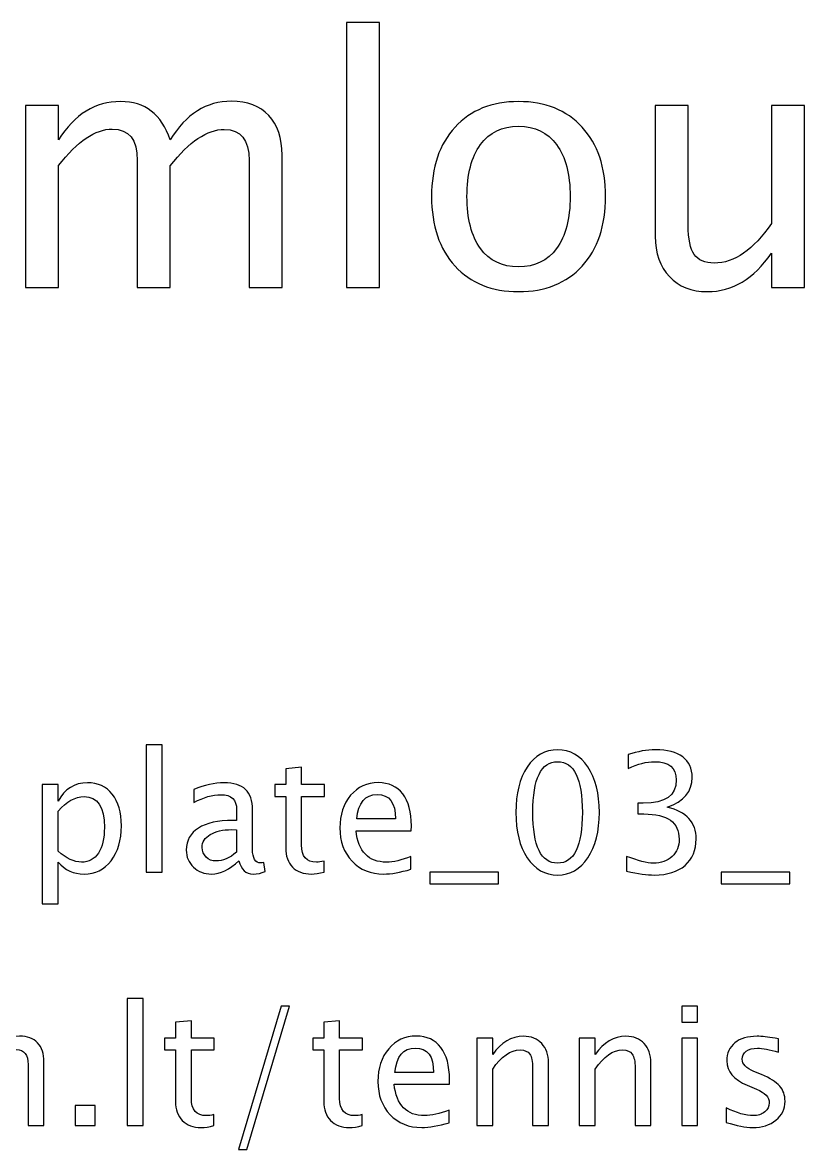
# Model space of a CAD drawing. Header units: centimetres. Extents: x -29.3 to 25.7, y -27.5 to 28.7.
# Drawn here: x -22.47 to -16.46, y 20.03 to 28.71 of the extents above; entities that cross this region are included whole.
import ezdxf

# ---------------------------------------------------------------- set-up
doc = ezdxf.new("R2010")
doc.units = ezdxf.units.CM
doc.header["$MEASUREMENT"] = 0
doc.layers.add('Layer 1', color=7, linetype='Continuous')

msp = doc.modelspace()

# ---------------------------------------------------------------- linework, layer by layer
at = {"layer": 'Layer 1'}
for points, knots in [([(-19.97818, 26.67044), (-19.97818, 26.67044), (-19.97818, 28.71037), (-19.97818, 28.71037), (-19.97818, 28.71037), (-19.97818, 28.71037), (-19.72418, 28.71037), (-19.72418, 28.71037), (-19.72418, 28.71037), (-19.72418, 28.71037), (-19.72418, 26.67044), (-19.72418, 26.67044), (-19.72418, 26.67044), (-19.72418, 26.67044), (-19.97818, 26.67044), (-19.97818, 26.67044)], [0, 0, 0, 0, 0.2, 0.2, 0.2, 0.2, 0.4, 0.4, 0.4, 0.4, 0.6, 0.6, 0.6, 0.6, 1, 1, 1, 1]), ([(-22.4485, 26.67044), (-22.4485, 26.67044), (-22.4485, 28.07273), (-22.4485, 28.07273), (-22.4485, 28.07273), (-22.4485, 28.07273), (-22.1945, 28.07273), (-22.1945, 28.07273), (-22.1945, 28.07273), (-22.1945, 28.07273), (-22.1945, 27.80771), (-22.1945, 27.80771), (-22.1945, 27.80771), (-22.07059, 28.00394), (-21.91184, 28.10183), (-21.71737, 28.10183), (-21.71737, 28.10183), (-21.52996, 28.10183), (-21.40252, 28.00394), (-21.33461, 27.80771), (-21.33461, 27.80771), (-21.21422, 28.0057), (-21.05723, 28.10448), (-20.86453, 28.10448), (-20.86453, 28.10448), (-20.7415, 28.10448), (-20.64581, 28.06832), (-20.57746, 27.99556), (-20.57746, 27.99556), (-20.50911, 27.9228), (-20.47471, 27.82094), (-20.47471, 27.68997), (-20.47471, 27.68997), (-20.47471, 27.68997), (-20.47471, 26.67044), (-20.47471, 26.67044), (-20.47471, 26.67044), (-20.47471, 26.67044), (-20.72871, 26.67044), (-20.72871, 26.67044), (-20.72871, 26.67044), (-20.72871, 26.67044), (-20.72871, 27.64807), (-20.72871, 27.64807), (-20.72871, 27.64807), (-20.72871, 27.80771), (-20.79221, 27.88752), (-20.91921, 27.88752), (-20.91921, 27.88752), (-21.05106, 27.88752), (-21.18953, 27.79448), (-21.33461, 27.60795), (-21.33461, 27.60795), (-21.33461, 27.60795), (-21.33461, 26.67044), (-21.33461, 26.67044), (-21.33461, 26.67044), (-21.33461, 26.67044), (-21.58861, 26.67044), (-21.58861, 26.67044), (-21.58861, 26.67044), (-21.58861, 26.67044), (-21.58861, 27.64896), (-21.58861, 27.64896), (-21.58861, 27.64896), (-21.58861, 27.80991), (-21.65299, 27.89017), (-21.78219, 27.89017), (-21.78219, 27.89017), (-21.91051, 27.89017), (-22.0481, 27.79668), (-22.1945, 27.60927), (-22.1945, 27.60927), (-22.1945, 27.60927), (-22.1945, 26.67044), (-22.1945, 26.67044), (-22.1945, 26.67044), (-22.1945, 26.67044), (-22.4485, 26.67044), (-22.4485, 26.67044)], [0, 0, 0, 0, 0.047619, 0.047619, 0.047619, 0.047619, 0.0952381, 0.0952381, 0.0952381, 0.0952381, 0.1428571, 0.1428571, 0.1428571, 0.1428571, 0.1904762, 0.1904762, 0.1904762, 0.1904762, 0.2380952, 0.2380952, 0.2380952, 0.2380952, 0.2857143, 0.2857143, 0.2857143, 0.2857143, 0.3333333, 0.3333333, 0.3333333, 0.3333333, 0.3809524, 0.3809524, 0.3809524, 0.3809524, 0.4285714, 0.4285714, 0.4285714, 0.4285714, 0.4761905, 0.4761905, 0.4761905, 0.4761905, 0.5238095, 0.5238095, 0.5238095, 0.5238095, 0.5714286, 0.5714286, 0.5714286, 0.5714286, 0.6190476, 0.6190476, 0.6190476, 0.6190476, 0.6666667, 0.6666667, 0.6666667, 0.6666667, 0.7142857, 0.7142857, 0.7142857, 0.7142857, 0.7619048, 0.7619048, 0.7619048, 0.7619048, 0.8095238, 0.8095238, 0.8095238, 0.8095238, 0.8571429, 0.8571429, 0.8571429, 0.8571429, 0.9047619, 0.9047619, 0.9047619, 0.9047619, 1, 1, 1, 1]), ([(-18.65527, 26.63869), (-18.8612, 26.63869), (-19.02436, 26.70439), (-19.14431, 26.8358), (-19.14431, 26.8358), (-19.26469, 26.96721), (-19.32467, 27.14581), (-19.32467, 27.37114), (-19.32467, 27.37114), (-19.32467, 27.59604), (-19.26469, 27.77419), (-19.14431, 27.90516), (-19.14431, 27.90516), (-19.02436, 28.03613), (-18.8612, 28.10183), (-18.65527, 28.10183), (-18.65527, 28.10183), (-18.44934, 28.10183), (-18.28618, 28.03613), (-18.16623, 27.90516), (-18.16623, 27.90516), (-18.04585, 27.77419), (-17.98588, 27.59604), (-17.98588, 27.37114), (-17.98588, 27.37114), (-17.98588, 27.14581), (-18.04585, 26.96721), (-18.16623, 26.8358), (-18.16623, 26.8358), (-18.28618, 26.70439), (-18.44934, 26.63869), (-18.65527, 26.63869)], [0, 0, 0, 0, 0.1111111, 0.1111111, 0.1111111, 0.1111111, 0.2222222, 0.2222222, 0.2222222, 0.2222222, 0.3333333, 0.3333333, 0.3333333, 0.3333333, 0.4444444, 0.4444444, 0.4444444, 0.4444444, 0.5555556, 0.5555556, 0.5555556, 0.5555556, 0.6666667, 0.6666667, 0.6666667, 0.6666667, 0.7777778, 0.7777778, 0.7777778, 0.7777778, 1, 1, 1, 1]), ([(-16.7097, 26.67044), (-16.7097, 26.67044), (-16.7097, 26.93414), (-16.7097, 26.93414), (-16.7097, 26.93414), (-16.84508, 26.73703), (-17.00957, 26.63869), (-17.20271, 26.63869), (-17.20271, 26.63869), (-17.3253, 26.63869), (-17.42276, 26.67705), (-17.49508, 26.75422), (-17.49508, 26.75422), (-17.56784, 26.83139), (-17.604, 26.93502), (-17.604, 27.06599), (-17.604, 27.06599), (-17.604, 27.06599), (-17.604, 28.07273), (-17.604, 28.07273), (-17.604, 28.07273), (-17.604, 28.07273), (-17.35, 28.07273), (-17.35, 28.07273), (-17.35, 28.07273), (-17.35, 28.07273), (-17.35, 27.14889), (-17.35, 27.14889), (-17.35, 27.14889), (-17.35, 27.0435), (-17.33456, 26.96898), (-17.30413, 26.92488), (-17.30413, 26.92488), (-17.27327, 26.88034), (-17.22211, 26.85829), (-17.15024, 26.85829), (-17.15024, 26.85829), (-16.99501, 26.85829), (-16.84773, 26.96016), (-16.7097, 27.16433), (-16.7097, 27.16433), (-16.7097, 27.16433), (-16.7097, 28.07273), (-16.7097, 28.07273), (-16.7097, 28.07273), (-16.7097, 28.07273), (-16.45571, 28.07273), (-16.45571, 28.07273), (-16.45571, 28.07273), (-16.45571, 28.07273), (-16.45571, 26.67044), (-16.45571, 26.67044), (-16.45571, 26.67044), (-16.45571, 26.67044), (-16.7097, 26.67044), (-16.7097, 26.67044)], [0, 0, 0, 0, 0.0666667, 0.0666667, 0.0666667, 0.0666667, 0.1333333, 0.1333333, 0.1333333, 0.1333333, 0.2, 0.2, 0.2, 0.2, 0.2666667, 0.2666667, 0.2666667, 0.2666667, 0.3333333, 0.3333333, 0.3333333, 0.3333333, 0.4, 0.4, 0.4, 0.4, 0.4666667, 0.4666667, 0.4666667, 0.4666667, 0.5333333, 0.5333333, 0.5333333, 0.5333333, 0.6, 0.6, 0.6, 0.6, 0.6666667, 0.6666667, 0.6666667, 0.6666667, 0.7333333, 0.7333333, 0.7333333, 0.7333333, 0.8, 0.8, 0.8, 0.8, 0.8666667, 0.8666667, 0.8666667, 0.8666667, 1, 1, 1, 1]), ([(-18.65571, 26.82919), (-18.53003, 26.82919), (-18.43214, 26.87637), (-18.36247, 26.97118), (-18.36247, 26.97118), (-18.29323, 27.06555), (-18.2584, 27.19917), (-18.2584, 27.37114), (-18.2584, 27.37114), (-18.2584, 27.54268), (-18.29323, 27.67586), (-18.36247, 27.77022), (-18.36247, 27.77022), (-18.43214, 27.86415), (-18.53003, 27.91133), (-18.65571, 27.91133), (-18.65571, 27.91133), (-18.78183, 27.91133), (-18.87972, 27.86415), (-18.94852, 27.77022), (-18.94852, 27.77022), (-19.01775, 27.67586), (-19.05214, 27.54268), (-19.05214, 27.37114), (-19.05214, 27.37114), (-19.05214, 27.19917), (-19.01775, 27.06555), (-18.94852, 26.97118), (-18.94852, 26.97118), (-18.87972, 26.87637), (-18.78183, 26.82919), (-18.65571, 26.82919)], [0, 0, 0, 0, 0.1111111, 0.1111111, 0.1111111, 0.1111111, 0.2222222, 0.2222222, 0.2222222, 0.2222222, 0.3333333, 0.3333333, 0.3333333, 0.3333333, 0.4444444, 0.4444444, 0.4444444, 0.4444444, 0.5555556, 0.5555556, 0.5555556, 0.5555556, 0.6666667, 0.6666667, 0.6666667, 0.6666667, 0.7777778, 0.7777778, 0.7777778, 0.7777778, 1, 1, 1, 1]), ([(-21.52028, 22.17044), (-21.52028, 22.17044), (-21.52028, 23.14961), (-21.52028, 23.14961), (-21.52028, 23.14961), (-21.52028, 23.14961), (-21.39836, 23.14961), (-21.39836, 23.14961), (-21.39836, 23.14961), (-21.39836, 23.14961), (-21.39836, 22.17044), (-21.39836, 22.17044), (-21.39836, 22.17044), (-21.39836, 22.17044), (-21.52028, 22.17044), (-21.52028, 22.17044)], [0, 0, 0, 0, 0.2, 0.2, 0.2, 0.2, 0.4, 0.4, 0.4, 0.4, 0.6, 0.6, 0.6, 0.6, 1, 1, 1, 1]), ([(-18.35502, 22.14758), (-18.45133, 22.14758), (-18.52901, 22.19182), (-18.58785, 22.28008), (-18.58785, 22.28008), (-18.64691, 22.36835), (-18.67633, 22.48477), (-18.67633, 22.62955), (-18.67633, 22.62955), (-18.67633, 22.77433), (-18.64691, 22.89074), (-18.58785, 22.97901), (-18.58785, 22.97901), (-18.52901, 23.06727), (-18.45133, 23.11151), (-18.35502, 23.11151), (-18.35502, 23.11151), (-18.25829, 23.11151), (-18.18061, 23.06748), (-18.12176, 22.97943), (-18.12176, 22.97943), (-18.06313, 22.89138), (-18.03371, 22.77475), (-18.03371, 22.62955), (-18.03371, 22.62955), (-18.03371, 22.48477), (-18.06313, 22.36835), (-18.12176, 22.28008), (-18.12176, 22.28008), (-18.18061, 22.19182), (-18.25829, 22.14758), (-18.35502, 22.14758)], [0, 0, 0, 0, 0.1111111, 0.1111111, 0.1111111, 0.1111111, 0.2222222, 0.2222222, 0.2222222, 0.2222222, 0.3333333, 0.3333333, 0.3333333, 0.3333333, 0.4444444, 0.4444444, 0.4444444, 0.4444444, 0.5555556, 0.5555556, 0.5555556, 0.5555556, 0.6666667, 0.6666667, 0.6666667, 0.6666667, 0.7777778, 0.7777778, 0.7777778, 0.7777778, 1, 1, 1, 1]), ([(-17.82374, 22.17679), (-17.82374, 22.17679), (-17.82374, 22.29109), (-17.82374, 22.29109), (-17.82374, 22.29109), (-17.73653, 22.25638), (-17.66816, 22.23902), (-17.618, 22.23902), (-17.618, 22.23902), (-17.55894, 22.23902), (-17.51132, 22.25595), (-17.4747, 22.29003), (-17.4747, 22.29003), (-17.43808, 22.32411), (-17.41988, 22.36856), (-17.41988, 22.42317), (-17.41988, 22.42317), (-17.41988, 22.55271), (-17.51005, 22.61748), (-17.69039, 22.61748), (-17.69039, 22.61748), (-17.69039, 22.61748), (-17.73865, 22.61748), (-17.73865, 22.61748), (-17.73865, 22.61748), (-17.73865, 22.61748), (-17.73865, 22.6994), (-17.73865, 22.6994), (-17.73865, 22.6994), (-17.73865, 22.6994), (-17.69589, 22.70003), (-17.69589, 22.70003), (-17.69589, 22.70003), (-17.52635, 22.70003), (-17.44147, 22.75972), (-17.44147, 22.87931), (-17.44147, 22.87931), (-17.44147, 22.97308), (-17.49777, 23.02007), (-17.61017, 23.02007), (-17.61017, 23.02007), (-17.67049, 23.02007), (-17.73738, 23.00271), (-17.81104, 22.968), (-17.81104, 22.968), (-17.81104, 22.968), (-17.81104, 23.07468), (-17.81104, 23.07468), (-17.81104, 23.07468), (-17.73886, 23.09923), (-17.66922, 23.11151), (-17.60234, 23.11151), (-17.60234, 23.11151), (-17.51132, 23.11151), (-17.44126, 23.09331), (-17.39257, 23.0569), (-17.39257, 23.0569), (-17.34389, 23.02071), (-17.31955, 22.968), (-17.31955, 22.899), (-17.31955, 22.899), (-17.31955, 22.79126), (-17.38326, 22.71442), (-17.5109, 22.6687), (-17.5109, 22.6687), (-17.36294, 22.6342), (-17.28907, 22.55313), (-17.28907, 22.42508), (-17.28907, 22.42508), (-17.28907, 22.33872), (-17.31764, 22.27077), (-17.37458, 22.22145), (-17.37458, 22.22145), (-17.43152, 22.17213), (-17.50984, 22.14758), (-17.60932, 22.14758), (-17.60932, 22.14758), (-17.66605, 22.14758), (-17.73738, 22.15732), (-17.82374, 22.17679)], [0, 0, 0, 0, 0.047619, 0.047619, 0.047619, 0.047619, 0.0952381, 0.0952381, 0.0952381, 0.0952381, 0.1428571, 0.1428571, 0.1428571, 0.1428571, 0.1904762, 0.1904762, 0.1904762, 0.1904762, 0.2380952, 0.2380952, 0.2380952, 0.2380952, 0.2857143, 0.2857143, 0.2857143, 0.2857143, 0.3333333, 0.3333333, 0.3333333, 0.3333333, 0.3809524, 0.3809524, 0.3809524, 0.3809524, 0.4285714, 0.4285714, 0.4285714, 0.4285714, 0.4761905, 0.4761905, 0.4761905, 0.4761905, 0.5238095, 0.5238095, 0.5238095, 0.5238095, 0.5714286, 0.5714286, 0.5714286, 0.5714286, 0.6190476, 0.6190476, 0.6190476, 0.6190476, 0.6666667, 0.6666667, 0.6666667, 0.6666667, 0.7142857, 0.7142857, 0.7142857, 0.7142857, 0.7619048, 0.7619048, 0.7619048, 0.7619048, 0.8095238, 0.8095238, 0.8095238, 0.8095238, 0.8571429, 0.8571429, 0.8571429, 0.8571429, 0.9047619, 0.9047619, 0.9047619, 0.9047619, 1, 1, 1, 1]), ([(-18.35523, 22.23902), (-18.22802, 22.23902), (-18.16452, 22.3692), (-18.16452, 22.62955), (-18.16452, 22.62955), (-18.16452, 22.8899), (-18.22802, 23.02007), (-18.35523, 23.02007), (-18.35523, 23.02007), (-18.48202, 23.02007), (-18.54552, 22.8899), (-18.54552, 22.62955), (-18.54552, 22.62955), (-18.54552, 22.3692), (-18.48202, 22.23902), (-18.35523, 22.23902)], [0, 0, 0, 0, 0.2, 0.2, 0.2, 0.2, 0.4, 0.4, 0.4, 0.4, 0.6, 0.6, 0.6, 0.6, 1, 1, 1, 1]), ([(-20.15101, 22.17065), (-20.18869, 22.16028), (-20.22149, 22.1552), (-20.24922, 22.1552), (-20.24922, 22.1552), (-20.31145, 22.1552), (-20.35992, 22.17298), (-20.39464, 22.20854), (-20.39464, 22.20854), (-20.42956, 22.2441), (-20.44692, 22.29342), (-20.44692, 22.35671), (-20.44692, 22.35671), (-20.44692, 22.35671), (-20.44692, 22.7521), (-20.44692, 22.7521), (-20.44692, 22.7521), (-20.44692, 22.7521), (-20.53116, 22.7521), (-20.53116, 22.7521), (-20.53116, 22.7521), (-20.53116, 22.7521), (-20.53116, 22.84354), (-20.53116, 22.84354), (-20.53116, 22.84354), (-20.53116, 22.84354), (-20.44692, 22.84354), (-20.44692, 22.84354), (-20.44692, 22.84354), (-20.44692, 22.84354), (-20.44692, 22.96525), (-20.44692, 22.96525), (-20.44692, 22.96525), (-20.44692, 22.96525), (-20.325, 22.97689), (-20.325, 22.97689), (-20.325, 22.97689), (-20.325, 22.97689), (-20.325, 22.84354), (-20.325, 22.84354), (-20.325, 22.84354), (-20.325, 22.84354), (-20.14847, 22.84354), (-20.14847, 22.84354), (-20.14847, 22.84354), (-20.14847, 22.84354), (-20.14847, 22.7521), (-20.14847, 22.7521), (-20.14847, 22.7521), (-20.14847, 22.7521), (-20.325, 22.7521), (-20.325, 22.7521), (-20.325, 22.7521), (-20.325, 22.7521), (-20.325, 22.37872), (-20.325, 22.37872), (-20.325, 22.37872), (-20.325, 22.29067), (-20.28669, 22.24664), (-20.21028, 22.24664), (-20.21028, 22.24664), (-20.19398, 22.24664), (-20.17429, 22.24939), (-20.15101, 22.25468), (-20.15101, 22.25468), (-20.15101, 22.25468), (-20.15101, 22.17065), (-20.15101, 22.17065)], [0, 0, 0, 0, 0.0555556, 0.0555556, 0.0555556, 0.0555556, 0.1111111, 0.1111111, 0.1111111, 0.1111111, 0.1666667, 0.1666667, 0.1666667, 0.1666667, 0.2222222, 0.2222222, 0.2222222, 0.2222222, 0.2777778, 0.2777778, 0.2777778, 0.2777778, 0.3333333, 0.3333333, 0.3333333, 0.3333333, 0.3888889, 0.3888889, 0.3888889, 0.3888889, 0.4444444, 0.4444444, 0.4444444, 0.4444444, 0.5, 0.5, 0.5, 0.5, 0.5555556, 0.5555556, 0.5555556, 0.5555556, 0.6111111, 0.6111111, 0.6111111, 0.6111111, 0.6666667, 0.6666667, 0.6666667, 0.6666667, 0.7222222, 0.7222222, 0.7222222, 0.7222222, 0.7777778, 0.7777778, 0.7777778, 0.7777778, 0.8333333, 0.8333333, 0.8333333, 0.8333333, 0.8888889, 0.8888889, 0.8888889, 0.8888889, 1, 1, 1, 1]), ([(-22.31953, 21.92533), (-22.31953, 21.92533), (-22.31953, 22.84354), (-22.31953, 22.84354), (-22.31953, 22.84354), (-22.31953, 22.84354), (-22.19761, 22.84354), (-22.19761, 22.84354), (-22.19761, 22.84354), (-22.19761, 22.84354), (-22.19761, 22.71633), (-22.19761, 22.71633), (-22.19761, 22.71633), (-22.14766, 22.81052), (-22.07251, 22.85751), (-21.9724, 22.85751), (-21.9724, 22.85751), (-21.89133, 22.85751), (-21.82762, 22.82809), (-21.78105, 22.76903), (-21.78105, 22.76903), (-21.73448, 22.70998), (-21.7112, 22.62933), (-21.7112, 22.5271), (-21.7112, 22.5271), (-21.7112, 22.41576), (-21.73766, 22.3258), (-21.79036, 22.25765), (-21.79036, 22.25765), (-21.84307, 22.18928), (-21.91249, 22.1552), (-21.99843, 22.1552), (-21.99843, 22.1552), (-22.07823, 22.1552), (-22.14469, 22.18568), (-22.19761, 22.24685), (-22.19761, 22.24685), (-22.19761, 22.24685), (-22.19761, 21.92533), (-22.19761, 21.92533), (-22.19761, 21.92533), (-22.19761, 21.92533), (-22.31953, 21.92533), (-22.31953, 21.92533)], [0, 0, 0, 0, 0.0833333, 0.0833333, 0.0833333, 0.0833333, 0.1666667, 0.1666667, 0.1666667, 0.1666667, 0.25, 0.25, 0.25, 0.25, 0.3333333, 0.3333333, 0.3333333, 0.3333333, 0.4166667, 0.4166667, 0.4166667, 0.4166667, 0.5, 0.5, 0.5, 0.5, 0.5833333, 0.5833333, 0.5833333, 0.5833333, 0.6666667, 0.6666667, 0.6666667, 0.6666667, 0.75, 0.75, 0.75, 0.75, 0.8333333, 0.8333333, 0.8333333, 0.8333333, 1, 1, 1, 1]), ([(-20.80633, 22.25617), (-20.87956, 22.18886), (-20.95005, 22.1552), (-21.01778, 22.1552), (-21.01778, 22.1552), (-21.07345, 22.1552), (-21.11981, 22.17256), (-21.15642, 22.20748), (-21.15642, 22.20748), (-21.19325, 22.24241), (-21.21167, 22.28643), (-21.21167, 22.33956), (-21.21167, 22.33956), (-21.21167, 22.41301), (-21.18077, 22.46953), (-21.11896, 22.5089), (-21.11896, 22.5089), (-21.05715, 22.54827), (-20.96846, 22.56795), (-20.85289, 22.56795), (-20.85289, 22.56795), (-20.85289, 22.56795), (-20.82432, 22.56795), (-20.82432, 22.56795), (-20.82432, 22.56795), (-20.82432, 22.56795), (-20.82432, 22.64902), (-20.82432, 22.64902), (-20.82432, 22.64902), (-20.82432, 22.72712), (-20.86496, 22.76607), (-20.94645, 22.76607), (-20.94645, 22.76607), (-21.00953, 22.76607), (-21.07853, 22.74617), (-21.15325, 22.70638), (-21.15325, 22.70638), (-21.15325, 22.70638), (-21.15325, 22.80671), (-21.15325, 22.80671), (-21.15325, 22.80671), (-21.07112, 22.84058), (-20.99365, 22.85751), (-20.92105, 22.85751), (-20.92105, 22.85751), (-20.84633, 22.85751), (-20.79109, 22.84058), (-20.75574, 22.8065), (-20.75574, 22.8065), (-20.72018, 22.77242), (-20.7024, 22.71993), (-20.7024, 22.64902), (-20.7024, 22.64902), (-20.7024, 22.64902), (-20.7024, 22.34485), (-20.7024, 22.34485), (-20.7024, 22.34485), (-20.7024, 22.27522), (-20.68102, 22.24029), (-20.63805, 22.24029), (-20.63805, 22.24029), (-20.63276, 22.24029), (-20.62493, 22.24114), (-20.61456, 22.24283), (-20.61456, 22.24283), (-20.61456, 22.24283), (-20.60588, 22.1751), (-20.60588, 22.1751), (-20.60588, 22.1751), (-20.63361, 22.16176), (-20.66409, 22.1552), (-20.69753, 22.1552), (-20.69753, 22.1552), (-20.75447, 22.1552), (-20.79066, 22.18886), (-20.80633, 22.25617)], [0, 0, 0, 0, 0.05, 0.05, 0.05, 0.05, 0.1, 0.1, 0.1, 0.1, 0.15, 0.15, 0.15, 0.15, 0.2, 0.2, 0.2, 0.2, 0.25, 0.25, 0.25, 0.25, 0.3, 0.3, 0.3, 0.3, 0.35, 0.35, 0.35, 0.35, 0.4, 0.4, 0.4, 0.4, 0.45, 0.45, 0.45, 0.45, 0.5, 0.5, 0.5, 0.5, 0.55, 0.55, 0.55, 0.55, 0.6, 0.6, 0.6, 0.6, 0.65, 0.65, 0.65, 0.65, 0.7, 0.7, 0.7, 0.7, 0.75, 0.75, 0.75, 0.75, 0.8, 0.8, 0.8, 0.8, 0.85, 0.85, 0.85, 0.85, 0.9, 0.9, 0.9, 0.9, 1, 1, 1, 1]), ([(-19.48299, 22.19203), (-19.5649, 22.16748), (-19.63497, 22.1552), (-19.69339, 22.1552), (-19.69339, 22.1552), (-19.79308, 22.1552), (-19.87415, 22.18822), (-19.93659, 22.25405), (-19.93659, 22.25405), (-19.99903, 22.31988), (-20.03036, 22.40518), (-20.03036, 22.51017), (-20.03036, 22.51017), (-20.03036, 22.61198), (-20.00284, 22.69559), (-19.9476, 22.76099), (-19.9476, 22.76099), (-19.89235, 22.82618), (-19.82166, 22.85878), (-19.73551, 22.85878), (-19.73551, 22.85878), (-19.65402, 22.85878), (-19.59094, 22.82978), (-19.54649, 22.77179), (-19.54649, 22.77179), (-19.50204, 22.71379), (-19.47981, 22.63166), (-19.47981, 22.52519), (-19.47981, 22.52519), (-19.47981, 22.52519), (-19.48045, 22.48794), (-19.48045, 22.48794), (-19.48045, 22.48794), (-19.48045, 22.48794), (-19.9059, 22.48794), (-19.9059, 22.48794), (-19.9059, 22.48794), (-19.88812, 22.32707), (-19.80959, 22.24664), (-19.67053, 22.24664), (-19.67053, 22.24664), (-19.61951, 22.24664), (-19.55707, 22.26103), (-19.48299, 22.28982), (-19.48299, 22.28982), (-19.48299, 22.28982), (-19.48299, 22.19203), (-19.48299, 22.19203)], [0, 0, 0, 0, 0.0769231, 0.0769231, 0.0769231, 0.0769231, 0.1538462, 0.1538462, 0.1538462, 0.1538462, 0.2307692, 0.2307692, 0.2307692, 0.2307692, 0.3076923, 0.3076923, 0.3076923, 0.3076923, 0.3846154, 0.3846154, 0.3846154, 0.3846154, 0.4615385, 0.4615385, 0.4615385, 0.4615385, 0.5384615, 0.5384615, 0.5384615, 0.5384615, 0.6153846, 0.6153846, 0.6153846, 0.6153846, 0.6923077, 0.6923077, 0.6923077, 0.6923077, 0.7692308, 0.7692308, 0.7692308, 0.7692308, 0.8461538, 0.8461538, 0.8461538, 0.8461538, 1, 1, 1, 1]), ([(-22.19761, 22.33088), (-22.13474, 22.27479), (-22.07484, 22.24664), (-22.0179, 22.24664), (-22.0179, 22.24664), (-21.96181, 22.24664), (-21.91842, 22.27014), (-21.88794, 22.31691), (-21.88794, 22.31691), (-21.85725, 22.36369), (-21.84201, 22.42952), (-21.84201, 22.51461), (-21.84201, 22.51461), (-21.84201, 22.67209), (-21.89408, 22.75083), (-21.99822, 22.75083), (-21.99822, 22.75083), (-22.06638, 22.75083), (-22.13284, 22.714), (-22.19761, 22.64013), (-22.19761, 22.64013), (-22.19761, 22.64013), (-22.19761, 22.33088), (-22.19761, 22.33088)], [0, 0, 0, 0, 0.1428571, 0.1428571, 0.1428571, 0.1428571, 0.2857143, 0.2857143, 0.2857143, 0.2857143, 0.4285714, 0.4285714, 0.4285714, 0.4285714, 0.5714286, 0.5714286, 0.5714286, 0.5714286, 0.7142857, 0.7142857, 0.7142857, 0.7142857, 1, 1, 1, 1]), ([(-19.89955, 22.57938), (-19.89955, 22.57938), (-19.60237, 22.57938), (-19.60237, 22.57938), (-19.60237, 22.57938), (-19.60237, 22.70469), (-19.64915, 22.76734), (-19.74249, 22.76734), (-19.74249, 22.76734), (-19.83647, 22.76734), (-19.88875, 22.70469), (-19.89955, 22.57938)], [0, 0, 0, 0, 0.25, 0.25, 0.25, 0.25, 0.5, 0.5, 0.5, 0.5, 1, 1, 1, 1]), ([(-20.82432, 22.32263), (-20.82432, 22.32263), (-20.82432, 22.49556), (-20.82432, 22.49556), (-20.82432, 22.49556), (-20.82432, 22.49556), (-20.86348, 22.49683), (-20.86348, 22.49683), (-20.86348, 22.49683), (-20.93121, 22.49683), (-20.98582, 22.48434), (-21.02752, 22.45937), (-21.02752, 22.45937), (-21.06901, 22.43418), (-21.08975, 22.40095), (-21.08975, 22.35946), (-21.08975, 22.35946), (-21.08975, 22.33046), (-21.07938, 22.30591), (-21.05885, 22.2858), (-21.05885, 22.2858), (-21.0381, 22.26569), (-21.01291, 22.25553), (-20.98307, 22.25553), (-20.98307, 22.25553), (-20.93227, 22.25553), (-20.87935, 22.27797), (-20.82432, 22.32263)], [0, 0, 0, 0, 0.125, 0.125, 0.125, 0.125, 0.25, 0.25, 0.25, 0.25, 0.375, 0.375, 0.375, 0.375, 0.5, 0.5, 0.5, 0.5, 0.625, 0.625, 0.625, 0.625, 0.75, 0.75, 0.75, 0.75, 1, 1, 1, 1]), ([(-19.338, 22.079), (-19.338, 22.079), (-19.338, 22.17044), (-19.338, 22.17044), (-19.338, 22.17044), (-19.338, 22.17044), (-18.80968, 22.17044), (-18.80968, 22.17044), (-18.80968, 22.17044), (-18.80968, 22.17044), (-18.80968, 22.079), (-18.80968, 22.079), (-18.80968, 22.079), (-18.80968, 22.079), (-19.338, 22.079), (-19.338, 22.079)], [0, 0, 0, 0, 0.2, 0.2, 0.2, 0.2, 0.4, 0.4, 0.4, 0.4, 0.6, 0.6, 0.6, 0.6, 1, 1, 1, 1]), ([(-17.09688, 22.079), (-17.09688, 22.079), (-17.09688, 22.17044), (-17.09688, 22.17044), (-17.09688, 22.17044), (-17.09688, 22.17044), (-16.56856, 22.17044), (-16.56856, 22.17044), (-16.56856, 22.17044), (-16.56856, 22.17044), (-16.56856, 22.079), (-16.56856, 22.079), (-16.56856, 22.079), (-16.56856, 22.079), (-17.09688, 22.079), (-17.09688, 22.079)], [0, 0, 0, 0, 0.2, 0.2, 0.2, 0.2, 0.4, 0.4, 0.4, 0.4, 0.6, 0.6, 0.6, 0.6, 1, 1, 1, 1]), ([(-21.66677, 20.21887), (-21.66677, 20.21887), (-21.66677, 21.19804), (-21.66677, 21.19804), (-21.66677, 21.19804), (-21.66677, 21.19804), (-21.54485, 21.19804), (-21.54485, 21.19804), (-21.54485, 21.19804), (-21.54485, 21.19804), (-21.54485, 20.21887), (-21.54485, 20.21887), (-21.54485, 20.21887), (-21.54485, 20.21887), (-21.66677, 20.21887), (-21.66677, 20.21887)], [0, 0, 0, 0, 0.2, 0.2, 0.2, 0.2, 0.4, 0.4, 0.4, 0.4, 0.6, 0.6, 0.6, 0.6, 1, 1, 1, 1]), ([(-20.80952, 20.03472), (-20.80952, 20.03472), (-20.48292, 21.13708), (-20.48292, 21.13708), (-20.48292, 21.13708), (-20.48292, 21.13708), (-20.41836, 21.13708), (-20.41836, 21.13708), (-20.41836, 21.13708), (-20.41836, 21.13708), (-20.74496, 20.03472), (-20.74496, 20.03472), (-20.74496, 20.03472), (-20.74496, 20.03472), (-20.80952, 20.03472), (-20.80952, 20.03472)], [0, 0, 0, 0, 0.2, 0.2, 0.2, 0.2, 0.4, 0.4, 0.4, 0.4, 0.6, 0.6, 0.6, 0.6, 1, 1, 1, 1]), ([(-17.39978, 21.01516), (-17.39978, 21.01516), (-17.39978, 21.13708), (-17.39978, 21.13708), (-17.39978, 21.13708), (-17.39978, 21.13708), (-17.27786, 21.13708), (-17.27786, 21.13708), (-17.27786, 21.13708), (-17.27786, 21.13708), (-17.27786, 21.01516), (-17.27786, 21.01516), (-17.27786, 21.01516), (-17.27786, 21.01516), (-17.39978, 21.01516), (-17.39978, 21.01516)], [0, 0, 0, 0, 0.2, 0.2, 0.2, 0.2, 0.4, 0.4, 0.4, 0.4, 0.6, 0.6, 0.6, 0.6, 1, 1, 1, 1]), ([(-20.99875, 20.21908), (-21.03643, 20.20871), (-21.06923, 20.20363), (-21.09696, 20.20363), (-21.09696, 20.20363), (-21.15919, 20.20363), (-21.20766, 20.22141), (-21.24238, 20.25697), (-21.24238, 20.25697), (-21.2773, 20.29253), (-21.29466, 20.34185), (-21.29466, 20.40514), (-21.29466, 20.40514), (-21.29466, 20.40514), (-21.29466, 20.80053), (-21.29466, 20.80053), (-21.29466, 20.80053), (-21.29466, 20.80053), (-21.3789, 20.80053), (-21.3789, 20.80053), (-21.3789, 20.80053), (-21.3789, 20.80053), (-21.3789, 20.89197), (-21.3789, 20.89197), (-21.3789, 20.89197), (-21.3789, 20.89197), (-21.29466, 20.89197), (-21.29466, 20.89197), (-21.29466, 20.89197), (-21.29466, 20.89197), (-21.29466, 21.01368), (-21.29466, 21.01368), (-21.29466, 21.01368), (-21.29466, 21.01368), (-21.17274, 21.02532), (-21.17274, 21.02532), (-21.17274, 21.02532), (-21.17274, 21.02532), (-21.17274, 20.89197), (-21.17274, 20.89197), (-21.17274, 20.89197), (-21.17274, 20.89197), (-20.99621, 20.89197), (-20.99621, 20.89197), (-20.99621, 20.89197), (-20.99621, 20.89197), (-20.99621, 20.80053), (-20.99621, 20.80053), (-20.99621, 20.80053), (-20.99621, 20.80053), (-21.17274, 20.80053), (-21.17274, 20.80053), (-21.17274, 20.80053), (-21.17274, 20.80053), (-21.17274, 20.42715), (-21.17274, 20.42715), (-21.17274, 20.42715), (-21.17274, 20.3391), (-21.13443, 20.29507), (-21.05802, 20.29507), (-21.05802, 20.29507), (-21.04172, 20.29507), (-21.02203, 20.29782), (-20.99875, 20.30311), (-20.99875, 20.30311), (-20.99875, 20.30311), (-20.99875, 20.21908), (-20.99875, 20.21908)], [0, 0, 0, 0, 0.0555556, 0.0555556, 0.0555556, 0.0555556, 0.1111111, 0.1111111, 0.1111111, 0.1111111, 0.1666667, 0.1666667, 0.1666667, 0.1666667, 0.2222222, 0.2222222, 0.2222222, 0.2222222, 0.2777778, 0.2777778, 0.2777778, 0.2777778, 0.3333333, 0.3333333, 0.3333333, 0.3333333, 0.3888889, 0.3888889, 0.3888889, 0.3888889, 0.4444444, 0.4444444, 0.4444444, 0.4444444, 0.5, 0.5, 0.5, 0.5, 0.5555556, 0.5555556, 0.5555556, 0.5555556, 0.6111111, 0.6111111, 0.6111111, 0.6111111, 0.6666667, 0.6666667, 0.6666667, 0.6666667, 0.7222222, 0.7222222, 0.7222222, 0.7222222, 0.7777778, 0.7777778, 0.7777778, 0.7777778, 0.8333333, 0.8333333, 0.8333333, 0.8333333, 0.8888889, 0.8888889, 0.8888889, 0.8888889, 1, 1, 1, 1]), ([(-19.85787, 20.21908), (-19.89555, 20.20871), (-19.92835, 20.20363), (-19.95608, 20.20363), (-19.95608, 20.20363), (-20.01831, 20.20363), (-20.06678, 20.22141), (-20.1015, 20.25697), (-20.1015, 20.25697), (-20.13642, 20.29253), (-20.15378, 20.34185), (-20.15378, 20.40514), (-20.15378, 20.40514), (-20.15378, 20.40514), (-20.15378, 20.80053), (-20.15378, 20.80053), (-20.15378, 20.80053), (-20.15378, 20.80053), (-20.23802, 20.80053), (-20.23802, 20.80053), (-20.23802, 20.80053), (-20.23802, 20.80053), (-20.23802, 20.89197), (-20.23802, 20.89197), (-20.23802, 20.89197), (-20.23802, 20.89197), (-20.15378, 20.89197), (-20.15378, 20.89197), (-20.15378, 20.89197), (-20.15378, 20.89197), (-20.15378, 21.01368), (-20.15378, 21.01368), (-20.15378, 21.01368), (-20.15378, 21.01368), (-20.03186, 21.02532), (-20.03186, 21.02532), (-20.03186, 21.02532), (-20.03186, 21.02532), (-20.03186, 20.89197), (-20.03186, 20.89197), (-20.03186, 20.89197), (-20.03186, 20.89197), (-19.85533, 20.89197), (-19.85533, 20.89197), (-19.85533, 20.89197), (-19.85533, 20.89197), (-19.85533, 20.80053), (-19.85533, 20.80053), (-19.85533, 20.80053), (-19.85533, 20.80053), (-20.03186, 20.80053), (-20.03186, 20.80053), (-20.03186, 20.80053), (-20.03186, 20.80053), (-20.03186, 20.42715), (-20.03186, 20.42715), (-20.03186, 20.42715), (-20.03186, 20.3391), (-19.99355, 20.29507), (-19.91714, 20.29507), (-19.91714, 20.29507), (-19.90084, 20.29507), (-19.88115, 20.29782), (-19.85787, 20.30311), (-19.85787, 20.30311), (-19.85787, 20.30311), (-19.85787, 20.21908), (-19.85787, 20.21908)], [0, 0, 0, 0, 0.0555556, 0.0555556, 0.0555556, 0.0555556, 0.1111111, 0.1111111, 0.1111111, 0.1111111, 0.1666667, 0.1666667, 0.1666667, 0.1666667, 0.2222222, 0.2222222, 0.2222222, 0.2222222, 0.2777778, 0.2777778, 0.2777778, 0.2777778, 0.3333333, 0.3333333, 0.3333333, 0.3333333, 0.3888889, 0.3888889, 0.3888889, 0.3888889, 0.4444444, 0.4444444, 0.4444444, 0.4444444, 0.5, 0.5, 0.5, 0.5, 0.5555556, 0.5555556, 0.5555556, 0.5555556, 0.6111111, 0.6111111, 0.6111111, 0.6111111, 0.6666667, 0.6666667, 0.6666667, 0.6666667, 0.7222222, 0.7222222, 0.7222222, 0.7222222, 0.7777778, 0.7777778, 0.7777778, 0.7777778, 0.8333333, 0.8333333, 0.8333333, 0.8333333, 0.8888889, 0.8888889, 0.8888889, 0.8888889, 1, 1, 1, 1]), ([(-23.25427, 20.21887), (-23.25427, 20.21887), (-23.25427, 20.89197), (-23.25427, 20.89197), (-23.25427, 20.89197), (-23.25427, 20.89197), (-23.13235, 20.89197), (-23.13235, 20.89197), (-23.13235, 20.89197), (-23.13235, 20.89197), (-23.13235, 20.76476), (-23.13235, 20.76476), (-23.13235, 20.76476), (-23.07287, 20.85895), (-22.99667, 20.90594), (-22.90333, 20.90594), (-22.90333, 20.90594), (-22.81337, 20.90594), (-22.7522, 20.85895), (-22.7196, 20.76476), (-22.7196, 20.76476), (-22.66181, 20.8598), (-22.58646, 20.90721), (-22.49396, 20.90721), (-22.49396, 20.90721), (-22.43491, 20.90721), (-22.38898, 20.88985), (-22.35617, 20.85493), (-22.35617, 20.85493), (-22.32336, 20.82), (-22.30685, 20.77111), (-22.30685, 20.70824), (-22.30685, 20.70824), (-22.30685, 20.70824), (-22.30685, 20.21887), (-22.30685, 20.21887), (-22.30685, 20.21887), (-22.30685, 20.21887), (-22.42877, 20.21887), (-22.42877, 20.21887), (-22.42877, 20.21887), (-22.42877, 20.21887), (-22.42877, 20.68814), (-22.42877, 20.68814), (-22.42877, 20.68814), (-22.42877, 20.76476), (-22.45925, 20.80307), (-22.52021, 20.80307), (-22.52021, 20.80307), (-22.5835, 20.80307), (-22.64996, 20.75841), (-22.7196, 20.66887), (-22.7196, 20.66887), (-22.7196, 20.66887), (-22.7196, 20.21887), (-22.7196, 20.21887), (-22.7196, 20.21887), (-22.7196, 20.21887), (-22.84152, 20.21887), (-22.84152, 20.21887), (-22.84152, 20.21887), (-22.84152, 20.21887), (-22.84152, 20.68856), (-22.84152, 20.68856), (-22.84152, 20.68856), (-22.84152, 20.76582), (-22.87242, 20.80434), (-22.93444, 20.80434), (-22.93444, 20.80434), (-22.99604, 20.80434), (-23.06208, 20.75947), (-23.13235, 20.66951), (-23.13235, 20.66951), (-23.13235, 20.66951), (-23.13235, 20.21887), (-23.13235, 20.21887), (-23.13235, 20.21887), (-23.13235, 20.21887), (-23.25427, 20.21887), (-23.25427, 20.21887)], [0, 0, 0, 0, 0.047619, 0.047619, 0.047619, 0.047619, 0.0952381, 0.0952381, 0.0952381, 0.0952381, 0.1428571, 0.1428571, 0.1428571, 0.1428571, 0.1904762, 0.1904762, 0.1904762, 0.1904762, 0.2380952, 0.2380952, 0.2380952, 0.2380952, 0.2857143, 0.2857143, 0.2857143, 0.2857143, 0.3333333, 0.3333333, 0.3333333, 0.3333333, 0.3809524, 0.3809524, 0.3809524, 0.3809524, 0.4285714, 0.4285714, 0.4285714, 0.4285714, 0.4761905, 0.4761905, 0.4761905, 0.4761905, 0.5238095, 0.5238095, 0.5238095, 0.5238095, 0.5714286, 0.5714286, 0.5714286, 0.5714286, 0.6190476, 0.6190476, 0.6190476, 0.6190476, 0.6666667, 0.6666667, 0.6666667, 0.6666667, 0.7142857, 0.7142857, 0.7142857, 0.7142857, 0.7619048, 0.7619048, 0.7619048, 0.7619048, 0.8095238, 0.8095238, 0.8095238, 0.8095238, 0.8571429, 0.8571429, 0.8571429, 0.8571429, 0.9047619, 0.9047619, 0.9047619, 0.9047619, 1, 1, 1, 1]), ([(-19.18985, 20.24046), (-19.27176, 20.21591), (-19.34183, 20.20363), (-19.40025, 20.20363), (-19.40025, 20.20363), (-19.49994, 20.20363), (-19.58101, 20.23665), (-19.64345, 20.30248), (-19.64345, 20.30248), (-19.70589, 20.36831), (-19.73722, 20.45361), (-19.73722, 20.5586), (-19.73722, 20.5586), (-19.73722, 20.66041), (-19.7097, 20.74402), (-19.65446, 20.80942), (-19.65446, 20.80942), (-19.59921, 20.87461), (-19.52852, 20.90721), (-19.44237, 20.90721), (-19.44237, 20.90721), (-19.36088, 20.90721), (-19.2978, 20.87821), (-19.25335, 20.82022), (-19.25335, 20.82022), (-19.2089, 20.76222), (-19.18667, 20.68009), (-19.18667, 20.57362), (-19.18667, 20.57362), (-19.18667, 20.57362), (-19.18731, 20.53637), (-19.18731, 20.53637), (-19.18731, 20.53637), (-19.18731, 20.53637), (-19.61276, 20.53637), (-19.61276, 20.53637), (-19.61276, 20.53637), (-19.59498, 20.3755), (-19.51645, 20.29507), (-19.37739, 20.29507), (-19.37739, 20.29507), (-19.32637, 20.29507), (-19.26393, 20.30946), (-19.18985, 20.33825), (-19.18985, 20.33825), (-19.18985, 20.33825), (-19.18985, 20.24046), (-19.18985, 20.24046)], [0, 0, 0, 0, 0.0769231, 0.0769231, 0.0769231, 0.0769231, 0.1538462, 0.1538462, 0.1538462, 0.1538462, 0.2307692, 0.2307692, 0.2307692, 0.2307692, 0.3076923, 0.3076923, 0.3076923, 0.3076923, 0.3846154, 0.3846154, 0.3846154, 0.3846154, 0.4615385, 0.4615385, 0.4615385, 0.4615385, 0.5384615, 0.5384615, 0.5384615, 0.5384615, 0.6153846, 0.6153846, 0.6153846, 0.6153846, 0.6923077, 0.6923077, 0.6923077, 0.6923077, 0.7692308, 0.7692308, 0.7692308, 0.7692308, 0.8461538, 0.8461538, 0.8461538, 0.8461538, 1, 1, 1, 1]), ([(-18.97628, 20.21887), (-18.97628, 20.21887), (-18.97628, 20.89197), (-18.97628, 20.89197), (-18.97628, 20.89197), (-18.97628, 20.89197), (-18.85436, 20.89197), (-18.85436, 20.89197), (-18.85436, 20.89197), (-18.85436, 20.89197), (-18.85436, 20.76476), (-18.85436, 20.76476), (-18.85436, 20.76476), (-18.7898, 20.85895), (-18.71064, 20.90594), (-18.61708, 20.90594), (-18.61708, 20.90594), (-18.55824, 20.90594), (-18.51146, 20.88753), (-18.47696, 20.85048), (-18.47696, 20.85048), (-18.44246, 20.81365), (-18.4251, 20.76391), (-18.4251, 20.70168), (-18.4251, 20.70168), (-18.4251, 20.70168), (-18.4251, 20.21887), (-18.4251, 20.21887), (-18.4251, 20.21887), (-18.4251, 20.21887), (-18.54702, 20.21887), (-18.54702, 20.21887), (-18.54702, 20.21887), (-18.54702, 20.21887), (-18.54702, 20.66189), (-18.54702, 20.66189), (-18.54702, 20.66189), (-18.54702, 20.71184), (-18.55443, 20.7474), (-18.56903, 20.76857), (-18.56903, 20.76857), (-18.58385, 20.78995), (-18.60819, 20.80053), (-18.64227, 20.80053), (-18.64227, 20.80053), (-18.7172, 20.80053), (-18.7879, 20.75164), (-18.85436, 20.65385), (-18.85436, 20.65385), (-18.85436, 20.65385), (-18.85436, 20.21887), (-18.85436, 20.21887), (-18.85436, 20.21887), (-18.85436, 20.21887), (-18.97628, 20.21887), (-18.97628, 20.21887)], [0, 0, 0, 0, 0.0666667, 0.0666667, 0.0666667, 0.0666667, 0.1333333, 0.1333333, 0.1333333, 0.1333333, 0.2, 0.2, 0.2, 0.2, 0.2666667, 0.2666667, 0.2666667, 0.2666667, 0.3333333, 0.3333333, 0.3333333, 0.3333333, 0.4, 0.4, 0.4, 0.4, 0.4666667, 0.4666667, 0.4666667, 0.4666667, 0.5333333, 0.5333333, 0.5333333, 0.5333333, 0.6, 0.6, 0.6, 0.6, 0.6666667, 0.6666667, 0.6666667, 0.6666667, 0.7333333, 0.7333333, 0.7333333, 0.7333333, 0.8, 0.8, 0.8, 0.8, 0.8666667, 0.8666667, 0.8666667, 0.8666667, 1, 1, 1, 1]), ([(-18.18803, 20.21887), (-18.18803, 20.21887), (-18.18803, 20.89197), (-18.18803, 20.89197), (-18.18803, 20.89197), (-18.18803, 20.89197), (-18.06611, 20.89197), (-18.06611, 20.89197), (-18.06611, 20.89197), (-18.06611, 20.89197), (-18.06611, 20.76476), (-18.06611, 20.76476), (-18.06611, 20.76476), (-18.00155, 20.85895), (-17.92239, 20.90594), (-17.82883, 20.90594), (-17.82883, 20.90594), (-17.76999, 20.90594), (-17.72321, 20.88753), (-17.68871, 20.85048), (-17.68871, 20.85048), (-17.65421, 20.81365), (-17.63685, 20.76391), (-17.63685, 20.70168), (-17.63685, 20.70168), (-17.63685, 20.70168), (-17.63685, 20.21887), (-17.63685, 20.21887), (-17.63685, 20.21887), (-17.63685, 20.21887), (-17.75877, 20.21887), (-17.75877, 20.21887), (-17.75877, 20.21887), (-17.75877, 20.21887), (-17.75877, 20.66189), (-17.75877, 20.66189), (-17.75877, 20.66189), (-17.75877, 20.71184), (-17.76618, 20.7474), (-17.78078, 20.76857), (-17.78078, 20.76857), (-17.7956, 20.78995), (-17.81994, 20.80053), (-17.85402, 20.80053), (-17.85402, 20.80053), (-17.92895, 20.80053), (-17.99965, 20.75164), (-18.06611, 20.65385), (-18.06611, 20.65385), (-18.06611, 20.65385), (-18.06611, 20.21887), (-18.06611, 20.21887), (-18.06611, 20.21887), (-18.06611, 20.21887), (-18.18803, 20.21887), (-18.18803, 20.21887)], [0, 0, 0, 0, 0.0666667, 0.0666667, 0.0666667, 0.0666667, 0.1333333, 0.1333333, 0.1333333, 0.1333333, 0.2, 0.2, 0.2, 0.2, 0.2666667, 0.2666667, 0.2666667, 0.2666667, 0.3333333, 0.3333333, 0.3333333, 0.3333333, 0.4, 0.4, 0.4, 0.4, 0.4666667, 0.4666667, 0.4666667, 0.4666667, 0.5333333, 0.5333333, 0.5333333, 0.5333333, 0.6, 0.6, 0.6, 0.6, 0.6666667, 0.6666667, 0.6666667, 0.6666667, 0.7333333, 0.7333333, 0.7333333, 0.7333333, 0.8, 0.8, 0.8, 0.8, 0.8666667, 0.8666667, 0.8666667, 0.8666667, 1, 1, 1, 1]), ([(-17.39978, 20.21887), (-17.39978, 20.21887), (-17.39978, 20.89197), (-17.39978, 20.89197), (-17.39978, 20.89197), (-17.39978, 20.89197), (-17.27786, 20.89197), (-17.27786, 20.89197), (-17.27786, 20.89197), (-17.27786, 20.89197), (-17.27786, 20.21887), (-17.27786, 20.21887), (-17.27786, 20.21887), (-17.27786, 20.21887), (-17.39978, 20.21887), (-17.39978, 20.21887)], [0, 0, 0, 0, 0.2, 0.2, 0.2, 0.2, 0.4, 0.4, 0.4, 0.4, 0.6, 0.6, 0.6, 0.6, 1, 1, 1, 1]), ([(-17.05688, 20.243), (-17.05688, 20.243), (-17.05688, 20.35476), (-17.05688, 20.35476), (-17.05688, 20.35476), (-16.97708, 20.31497), (-16.90787, 20.29507), (-16.84881, 20.29507), (-16.84881, 20.29507), (-16.81367, 20.29507), (-16.78446, 20.3046), (-16.76139, 20.32365), (-16.76139, 20.32365), (-16.73832, 20.34248), (-16.72668, 20.36619), (-16.72668, 20.39477), (-16.72668, 20.39477), (-16.72668, 20.43646), (-16.75906, 20.47097), (-16.82383, 20.49827), (-16.82383, 20.49827), (-16.82383, 20.49827), (-16.89517, 20.52854), (-16.89517, 20.52854), (-16.89517, 20.52854), (-17.00036, 20.57214), (-17.05307, 20.63522), (-17.05307, 20.71713), (-17.05307, 20.71713), (-17.05307, 20.77577), (-17.03233, 20.82191), (-16.99084, 20.85556), (-16.99084, 20.85556), (-16.94935, 20.88922), (-16.89241, 20.90594), (-16.82024, 20.90594), (-16.82024, 20.90594), (-16.78277, 20.90594), (-16.7362, 20.90086), (-16.68096, 20.89049), (-16.68096, 20.89049), (-16.68096, 20.89049), (-16.65556, 20.88562), (-16.65556, 20.88562), (-16.65556, 20.88562), (-16.65556, 20.88562), (-16.65556, 20.78402), (-16.65556, 20.78402), (-16.65556, 20.78402), (-16.7235, 20.80434), (-16.77769, 20.8145), (-16.81812, 20.8145), (-16.81812, 20.8145), (-16.85368, 20.8145), (-16.88183, 20.80667), (-16.90321, 20.79122), (-16.90321, 20.79122), (-16.92438, 20.77577), (-16.93496, 20.75502), (-16.93496, 20.72899), (-16.93496, 20.72899), (-16.93496, 20.69237), (-16.90533, 20.66125), (-16.84585, 20.63607), (-16.84585, 20.63607), (-16.84585, 20.63607), (-16.78722, 20.6113), (-16.78722, 20.6113), (-16.78722, 20.6113), (-16.72075, 20.58336), (-16.67376, 20.55373), (-16.64625, 20.52261), (-16.64625, 20.52261), (-16.61852, 20.4915), (-16.60476, 20.45255), (-16.60476, 20.40598), (-16.60476, 20.40598), (-16.60476, 20.34693), (-16.62804, 20.29846), (-16.67482, 20.26057), (-16.67482, 20.26057), (-16.72139, 20.22268), (-16.78108, 20.20363), (-16.85368, 20.20363), (-16.85368, 20.20363), (-16.90956, 20.20363), (-16.97708, 20.21675), (-17.05688, 20.243)], [0, 0, 0, 0, 0.0434783, 0.0434783, 0.0434783, 0.0434783, 0.0869565, 0.0869565, 0.0869565, 0.0869565, 0.1304348, 0.1304348, 0.1304348, 0.1304348, 0.173913, 0.173913, 0.173913, 0.173913, 0.2173913, 0.2173913, 0.2173913, 0.2173913, 0.2608696, 0.2608696, 0.2608696, 0.2608696, 0.3043478, 0.3043478, 0.3043478, 0.3043478, 0.3478261, 0.3478261, 0.3478261, 0.3478261, 0.3913043, 0.3913043, 0.3913043, 0.3913043, 0.4347826, 0.4347826, 0.4347826, 0.4347826, 0.4782609, 0.4782609, 0.4782609, 0.4782609, 0.5217391, 0.5217391, 0.5217391, 0.5217391, 0.5652174, 0.5652174, 0.5652174, 0.5652174, 0.6086957, 0.6086957, 0.6086957, 0.6086957, 0.6521739, 0.6521739, 0.6521739, 0.6521739, 0.6956522, 0.6956522, 0.6956522, 0.6956522, 0.7391304, 0.7391304, 0.7391304, 0.7391304, 0.7826087, 0.7826087, 0.7826087, 0.7826087, 0.826087, 0.826087, 0.826087, 0.826087, 0.8695652, 0.8695652, 0.8695652, 0.8695652, 0.9130435, 0.9130435, 0.9130435, 0.9130435, 1, 1, 1, 1]), ([(-19.60641, 20.62781), (-19.60641, 20.62781), (-19.30923, 20.62781), (-19.30923, 20.62781), (-19.30923, 20.62781), (-19.30923, 20.75312), (-19.35601, 20.81577), (-19.44935, 20.81577), (-19.44935, 20.81577), (-19.54333, 20.81577), (-19.59561, 20.75312), (-19.60641, 20.62781)], [0, 0, 0, 0, 0.25, 0.25, 0.25, 0.25, 0.5, 0.5, 0.5, 0.5, 1, 1, 1, 1]), ([(-22.06597, 20.21887), (-22.06597, 20.21887), (-22.06597, 20.37254), (-22.06597, 20.37254), (-22.06597, 20.37254), (-22.06597, 20.37254), (-21.9123, 20.37254), (-21.9123, 20.37254), (-21.9123, 20.37254), (-21.9123, 20.37254), (-21.9123, 20.21887), (-21.9123, 20.21887), (-21.9123, 20.21887), (-21.9123, 20.21887), (-22.06597, 20.21887), (-22.06597, 20.21887)], [0, 0, 0, 0, 0.2, 0.2, 0.2, 0.2, 0.4, 0.4, 0.4, 0.4, 0.6, 0.6, 0.6, 0.6, 1, 1, 1, 1])]:
    msp.add_open_spline(points, degree=3, knots=knots, dxfattribs=at)

doc.saveas('drawing.dxf')
